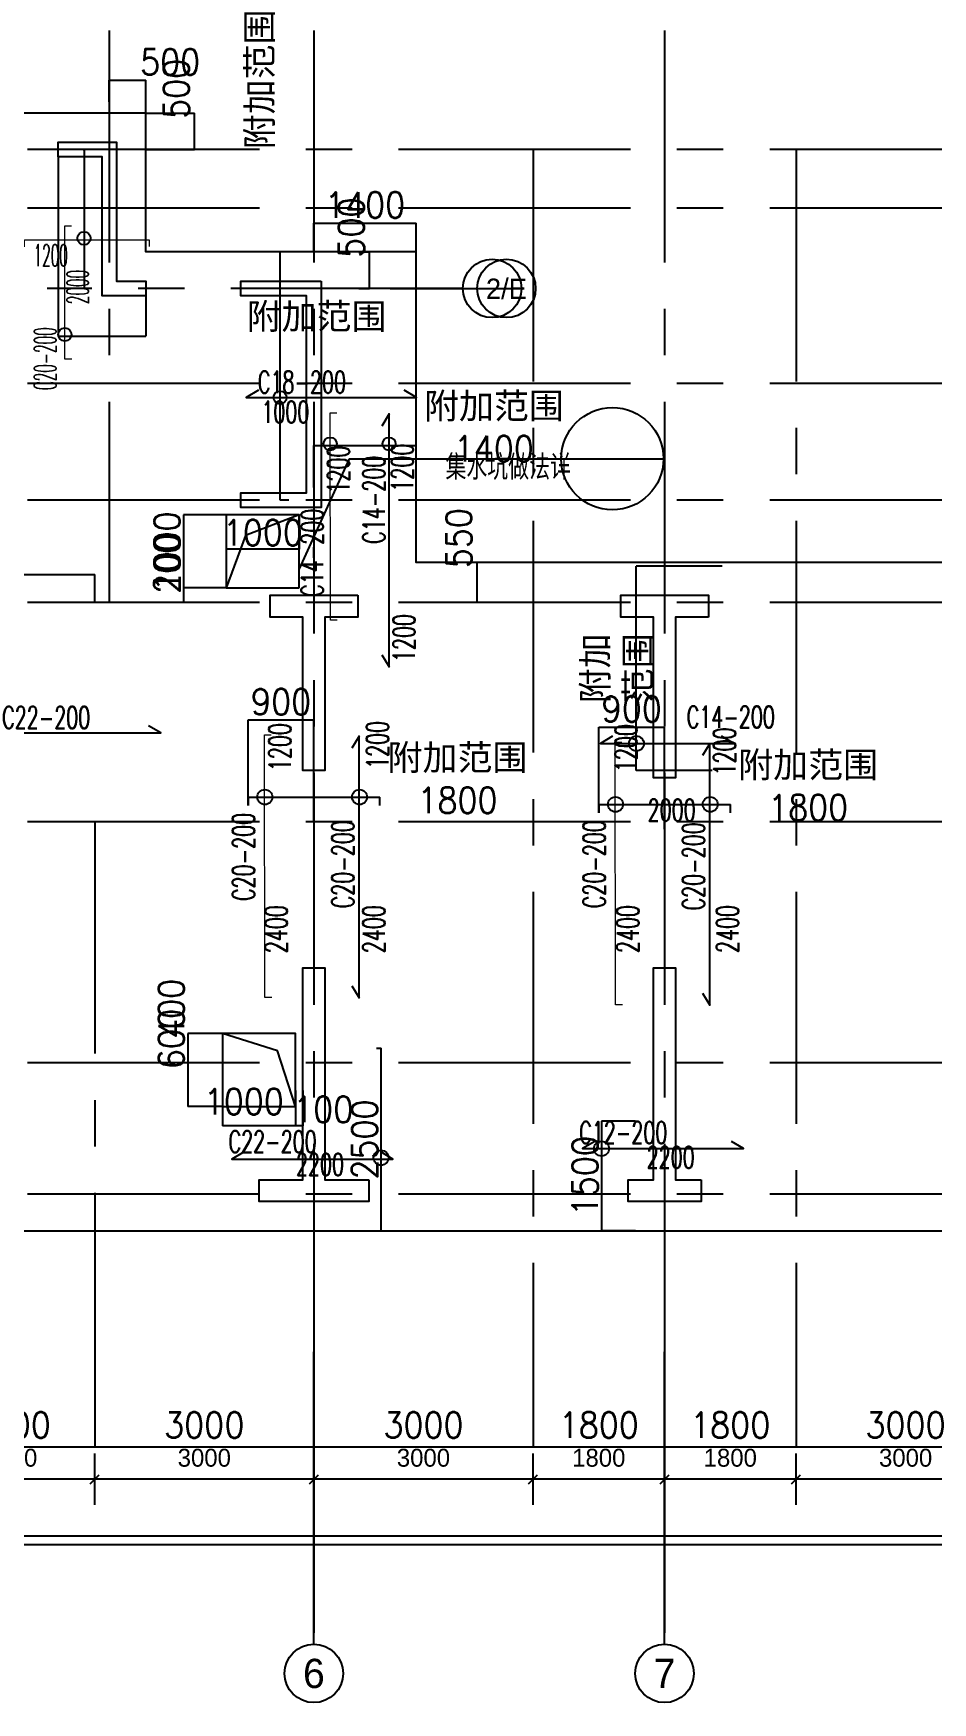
# Model space of a CAD drawing. Extents: x 628064 to 789462, y -248497 to 145317.
# Drawn here: x 680795 to 693104, y 109554 to 132403 of the extents above; entities that cross this region are included whole.
import ezdxf
from ezdxf.enums import TextEntityAlignment as Align

# ---------------------------------------------------------------- set-up
doc = ezdxf.new("R2010")
doc.units = 0
doc.header["$LTSCALE"] = 100
doc.linetypes.add('CENTER', pattern=[50.800000000000004, 31.75, -6.35, 6.35, -6.35])
for name, color, linetype in [('1508', 2, 'Continuous'), ('451', 7, 'Continuous'), ('AXIS', 3, 'Continuous'), ('DIM', 3, 'Continuous'), ('dim-wall', 7, 'Continuous'), ('JSK', 4, 'Continuous'), ('PAXIS', 253, 'CENTER'), ('PUB_DIM', 3, 'Continuous'), ('s索引', 6, 'Continuous'), ('Z-TEXT', 2, 'Continuous'), ('板底钢筋', 24, 'Continuous'), ('砼墙', 3, 'Continuous')]:
    doc.layers.add(name, color=color, linetype=linetype)
doc.layers.add('REIN', color=6, linetype='Continuous', lineweight=18)
doc.styles.add('cadreader_textstyle', font='cadreader_textstyle')
doc.styles.get("Standard").update_dxf_attribs({"font": 'standard'})
doc.dimstyles.get("Standard").update_dxf_attribs({"dimtxt": 351, "dimasz": 0.18, "dimexe": 0.18, "dimexo": 0.0625, "dimgap": 0.09, "dimtad": 0, "dimtoh": 1, "dimdec": 0, "dimzin": 0, "dimdsep": 46, "dimcen": 0.09, "dimadec": 0, "dimazin": 0, "dimtfac": 1, "dimtdec": 4, "dimtofl": 0, "dimtmove": 0, "dimatfit": 3, "dimfxl": 250, "dimtolj": 1, "dimtzin": 0, "dimarcsym": 0})

# ---------------------------------------------------------------- blocks, each defined once
blk = doc.blocks.new('*D165')
at = {"layer": 'dim-wall', "color": 0, "linetype": 'ByBlock', "lineweight": -2}
for p, q in [((688538.8592629819, 121732.4543041052), (688538.8592629819, 121849.598712921)), ((688538.8592629819, 121849.418712921), (690338.8585000425, 121849.418712921)), ((690338.8585000425, 121732.4543041052), (690338.8585000425, 121849.598712921))]:
    blk.add_line(p, q, dxfattribs=at)
for points in [[(688538.8592629819, 121849.418712921), (688539.039262982, 121849.4486854164), (688539.039262982, 121849.3887404256)], [(690338.8585000425, 121849.418712921), (690338.6785000424, 121849.3887404256), (690338.6785000424, 121849.4486854164)]]:
    blk.add_solid(points, dxfattribs=at)
at = {"layer": 'dim-wall', "color": 0, "linetype": 'Continuous', "lineweight": -2, "insert": (691400.3335000426, 122099.418712921), "char_height": 351, "width": 2122.769999999995, "attachment_point": 5}
blk.add_mtext('附加范围 1800', dxfattribs=at)
blk = doc.blocks.new('*D596')
at = {"layer": 'DIM', "color": 0, "linetype": 'ByBlock', "lineweight": -2}
for p, q in [((690224.5604210724, 125112.5055821308), (689045.1194002155, 125112.5055821308)), ((689045.2994002155, 122312.5053913959), (689045.2994002155, 125112.5055821308)), ((690084.7529974378, 122312.5053913959), (689045.1194002155, 122312.5053913959))]:
    blk.add_line(p, q, dxfattribs=at)
for points in [[(689045.2994002155, 125112.5055821308), (689045.3293727109, 125112.3255821308), (689045.2694277201, 125112.3255821308)], [(689045.2994002155, 122312.5053913959), (689045.2694277201, 122312.6853913959), (689045.3293727109, 122312.6853913959)]]:
    blk.add_solid(points, dxfattribs=at)
at = {"layer": 'DIM', "color": 0, "linetype": 'Continuous', "lineweight": -2, "insert": (688795.2994002154, 123712.5054867635), "char_height": 351, "width": 983.970000000002, "attachment_point": 5, "rotation": 90}
blk.add_mtext('附加范围', dxfattribs=at)
blk = doc.blocks.new('*D348')
at = {"layer": 'dim-wall', "color": 0, "linetype": 'ByBlock', "lineweight": -2}
for p, q in [((689038.9980188006, 117512.5052006611), (688571.5492123725, 117512.5052006611)), ((688571.7292123726, 117512.5052006611), (688571.7292123726, 116012.5052006611)), ((689038.9980188007, 116012.5052006611), (688571.5492123725, 116012.5052006611))]:
    blk.add_line(p, q, dxfattribs=at)
for points in [[(688571.7292123726, 117512.5052006611), (688571.759184868, 117512.3252006611), (688571.6992398772, 117512.3252006611)], [(688571.7292123726, 116012.5052006611), (688571.6992398772, 116012.6852006611), (688571.759184868, 116012.6852006611)]]:
    blk.add_solid(points, dxfattribs=at)
at = {"layer": 'dim-wall', "color": 0, "linetype": 'Continuous', "lineweight": -2, "insert": (688346.7292123724, 116762.5052006612), "char_height": 351, "width": 807.299999999999, "attachment_point": 5, "rotation": 90}
blk.add_mtext('1500', dxfattribs=at)
blk = doc.blocks.new('*D15')
at = {"layer": 'dim-wall', "color": 0, "linetype": 'ByBlock', "lineweight": -2}
for p, q in [((685490.6034917529, 118512.5052006611), (685555.0474746868, 118512.5052006611)), ((685554.8674746867, 116012.5052006611), (685554.8674746867, 118512.5052006611)), ((685490.6034917529, 116012.5052006611), (685555.0474746868, 116012.5052006611))]:
    blk.add_line(p, q, dxfattribs=at)
for points in [[(685554.8674746867, 118512.5052006611), (685554.8974471821, 118512.3252006611), (685554.8375021913, 118512.3252006611)], [(685554.8674746867, 116012.5052006611), (685554.8375021913, 116012.6852006611), (685554.8974471821, 116012.6852006611)]]:
    blk.add_solid(points, dxfattribs=at)
at = {"layer": 'dim-wall', "color": 0, "linetype": 'Continuous', "lineweight": -2, "insert": (685329.8674746866, 117262.5052006612), "char_height": 351, "width": 912.5999999999997, "attachment_point": 5, "rotation": 90}
blk.add_mtext('2500', dxfattribs=at)
blk = doc.blocks.new('*D187')
at = {"layer": 'dim-wall', "color": 0, "linetype": 'ByBlock', "lineweight": -2}
for p, q in [((673934.5407590565, 125111.9428799519), (673934.5407590565, 124996.3078294627)), ((673934.5407590565, 124996.4878294627), (681634.5405683215, 124996.4878294627)), ((681634.5405683215, 124612.5680821308), (681634.5405683215, 124996.6678294627))]:
    blk.add_line(p, q, dxfattribs=at)
for points in [[(673934.5407590565, 124996.4878294627), (673934.7207590565, 124996.5178019581), (673934.7207590565, 124996.4578569673)], [(681634.5405683215, 124996.4878294627), (681634.3605683214, 124996.4578569673), (681634.3605683214, 124996.5178019581)]]:
    blk.add_solid(points, dxfattribs=at)
at = {"layer": 'dim-wall', "color": 0, "linetype": 'Continuous', "lineweight": -2, "insert": (677784.5406636889, 125246.4878294627), "char_height": 351, "width": 2128.619999999995, "attachment_point": 5}
blk.add_mtext('附加范围 7700', dxfattribs=at)
blk = doc.blocks.new('*D342')
at = {"layer": 'DIM', "color": 0, "linetype": 'ByBlock', "lineweight": -2}
for p, q in [((681834.5399959842, 131464.4016441086), (681834.5399959842, 131762.8598188621)), ((681834.5399959842, 131762.6798188621), (682334.5400061578, 131762.6798188621)), ((682334.5400061578, 131312.5673191255), (682334.5400061578, 131762.8598188621))]:
    blk.add_line(p, q, dxfattribs=at)
for points in [[(681834.5399959842, 131762.6798188621), (681834.7199959842, 131762.7097913575), (681834.7199959842, 131762.6498463667)], [(682334.5400061578, 131762.6798188621), (682334.3600061578, 131762.6498463667), (682334.3600061578, 131762.7097913575)]]:
    blk.add_solid(points, dxfattribs=at)
at = {"layer": 'DIM', "color": 0, "linetype": 'Continuous', "lineweight": -2, "insert": (682666.1300061579, 132012.6798188621), "char_height": 351, "width": 663.0000000000007, "attachment_point": 5}
blk.add_mtext('500', dxfattribs=at)
blk = doc.blocks.new('*D423')
at = {"layer": 'DIM', "color": 0, "linetype": 'ByBlock', "lineweight": -2}
for p, q in [((682334.6025061578, 131312.5048191255), (683000.1437529457, 131312.5048191255)), ((682999.9637529457, 130812.5048195434), (682999.9637529457, 131312.5048191255)), ((682334.6025061578, 130812.5048195434), (683000.1437529457, 130812.5048195434))]:
    blk.add_line(p, q, dxfattribs=at)
for points in [[(682999.9637529457, 131312.5048191255), (682999.993725441, 131312.3248191255), (682999.9337804503, 131312.3248191255)], [(682999.9637529457, 130812.5048195434), (682999.9337804503, 130812.6848195434), (682999.993725441, 130812.6848195434)]]:
    blk.add_solid(points, dxfattribs=at)
at = {"layer": 'DIM', "color": 0, "linetype": 'Continuous', "lineweight": -2, "insert": (682749.9637529457, 131644.0948191256), "char_height": 351, "width": 663.0000000000007, "attachment_point": 5, "rotation": 90}
blk.add_mtext('500', dxfattribs=at)
blk = doc.blocks.new('*D93')
at = {"layer": 'DIM', "color": 0, "linetype": 'ByBlock', "lineweight": -2}
for p, q in [((685248.240596533, 129412.5048191256), (685395.565969678, 129412.5048191256)), ((685395.3859696779, 128912.5048199782), (685395.3859696779, 129412.5048191256)), ((685248.240596533, 128912.5048199782), (685395.565969678, 128912.5048199782))]:
    blk.add_line(p, q, dxfattribs=at)
for points in [[(685395.3859696779, 129412.5048191256), (685395.4159421733, 129412.3248191256), (685395.3559971825, 129412.3248191256)], [(685395.3859696779, 128912.5048199782), (685395.3559971825, 128912.6848199782), (685395.4159421733, 128912.6848199782)]]:
    blk.add_solid(points, dxfattribs=at)
at = {"layer": 'DIM', "color": 0, "linetype": 'Continuous', "lineweight": -2, "insert": (685145.3859696778, 129744.0948191257), "char_height": 351, "width": 663.0000000000007, "attachment_point": 5, "rotation": 90}
blk.add_mtext('500', dxfattribs=at)
blk = doc.blocks.new('*D512')
at = {"layer": 'DIM', "color": 0, "linetype": 'ByBlock', "lineweight": -2}
for p, q in [((684634.5399959864, 129412.5673191256), (684634.5399959864, 129805.7916127524)), ((684634.5399959864, 129805.6116127524), (686034.540006158, 129805.6116127524)), ((686034.540006158, 129412.5673191256), (686034.540006158, 129805.7916127524))]:
    blk.add_line(p, q, dxfattribs=at)
for points in [[(684634.5399959864, 129805.6116127524), (684634.7199959864, 129805.6415852478), (684634.7199959864, 129805.581640257)], [(686034.540006158, 129805.6116127524), (686034.3600061579, 129805.581640257), (686034.3600061579, 129805.6415852478)]]:
    blk.add_solid(points, dxfattribs=at)
at = {"layer": 'DIM', "color": 0, "linetype": 'Continuous', "lineweight": -2, "insert": (685334.5400010721, 130055.6116127524), "char_height": 351, "width": 813.1499999999992, "attachment_point": 5}
blk.add_mtext('1400', dxfattribs=at)
blk = doc.blocks.new('*D183')
at = {"layer": 'DIM', "color": 0, "linetype": 'ByBlock', "lineweight": -2}
for p, q in [((687022.4722162236, 125162.5048191256), (686868.3471870748, 125162.5048191256)), ((686868.5271870749, 124612.5157537431), (686868.5271870749, 125162.5048191256)), ((687022.4722162236, 124612.5157537431), (686868.3471870748, 124612.5157537431))]:
    blk.add_line(p, q, dxfattribs=at)
for points in [[(686868.5271870749, 125162.5048191256), (686868.5571595703, 125162.3248191256), (686868.4972145795, 125162.3248191256)], [(686868.5271870749, 124612.5157537431), (686868.4972145795, 124612.6957537431), (686868.5571595703, 124612.6957537431)]]:
    blk.add_solid(points, dxfattribs=at)
at = {"layer": 'DIM', "color": 0, "linetype": 'Continuous', "lineweight": -2, "insert": (686618.5271870749, 125494.0948191256), "char_height": 351, "width": 663.0000000000007, "attachment_point": 5, "rotation": 90}
blk.add_mtext('550', dxfattribs=at)
blk = doc.blocks.new('*D114')
at = {"layer": 'dim-wall', "color": 0, "linetype": 'ByBlock', "lineweight": -2}
for p, q in [((684434.5365400237, 125812.4184320241), (684434.5365400237, 125344.5102313009)), ((683434.5365400249, 125409.1829261089), (683434.5365400249, 125344.5102313009)), ((684434.5365400237, 125344.6902313009), (683434.5365400249, 125344.6902313009))]:
    blk.add_line(p, q, dxfattribs=at)
for points in [[(683434.5365400249, 125344.6902313009), (683434.716540025, 125344.7202037963), (683434.716540025, 125344.6602588055)], [(684434.5365400237, 125344.6902313009), (684434.3565400237, 125344.6602588055), (684434.3565400237, 125344.7202037963)]]:
    blk.add_solid(points, dxfattribs=at)
at = {"layer": 'dim-wall', "color": 0, "linetype": 'Continuous', "lineweight": -2, "insert": (683934.5365400244, 125569.6902313009), "char_height": 351, "width": 807.299999999999, "attachment_point": 5}
blk.add_mtext('1000', dxfattribs=at)
blk = doc.blocks.new('*D537')
at = {"layer": 'dim-wall', "color": 0, "linetype": 'ByBlock', "lineweight": -2}
for p, q in [((683434.474050465, 125812.5160190365), (682849.8631209724, 125812.5160190365)), ((682850.0431209725, 125812.5160190365), (682850.0431209725, 124812.4809320231)), ((683434.4740400249, 124812.4809320231), (682849.8631209724, 124812.4809320231))]:
    blk.add_line(p, q, dxfattribs=at)
for points in [[(682850.0431209725, 125812.5160190365), (682850.0730934679, 125812.3360190365), (682850.0131484771, 125812.3360190365)], [(682850.0431209725, 124812.4809320231), (682850.0131484771, 124812.6609320231), (682850.0730934679, 124812.6609320231)]]:
    blk.add_solid(points, dxfattribs=at)
at = {"layer": 'dim-wall', "color": 0, "linetype": 'Continuous', "lineweight": -2, "insert": (682625.0431209726, 125312.4984755299), "char_height": 351, "width": 807.299999999999, "attachment_point": 5, "rotation": 90}
blk.add_mtext('1000', dxfattribs=at)
blk = doc.blocks.new('*D203')
at = {"layer": 'dim-wall', "color": 0, "linetype": 'ByBlock', "lineweight": -2}
for p, q in [((683434.4740400249, 124812.4809320231), (682849.8631209724, 124812.4809320231)), ((682850.0431209725, 124812.4809320231), (682850.0431209725, 124612.5157537433)), ((683434.4740400247, 124612.5157537433), (682849.8631209724, 124612.5157537433))]:
    blk.add_line(p, q, dxfattribs=at)
for points in [[(682850.0431209725, 124812.4809320231), (682850.0730934679, 124812.3009320231), (682850.0131484771, 124812.3009320231)], [(682850.0431209725, 124612.5157537433), (682850.0131484771, 124612.6957537433), (682850.0730934679, 124612.6957537433)]]:
    blk.add_solid(points, dxfattribs=at)
at = {"layer": 'dim-wall', "color": 0, "linetype": 'Continuous', "lineweight": -2, "insert": (682625.0431209726, 125144.0709320232), "char_height": 351, "width": 663.0000000000007, "attachment_point": 5, "rotation": 90}
blk.add_mtext('200', dxfattribs=at)
blk = doc.blocks.new('*D543')
at = {"layer": 'dim-wall', "color": 0, "linetype": 'ByBlock', "lineweight": -2}
for p, q in [((684384.5371975031, 117934.3608226786), (684384.5371975031, 117448.2344317544)), ((684484.5400061557, 117934.3608226786), (684484.5400061557, 117448.2344317544)), ((684484.5400061557, 117448.4144317544), (684384.5371975031, 117448.4144317544))]:
    blk.add_line(p, q, dxfattribs=at)
for points in [[(684384.5371975031, 117448.4144317544), (684384.7171975032, 117448.4444042498), (684384.7171975032, 117448.384459259)], [(684484.5400061557, 117448.4144317544), (684484.3600061557, 117448.384459259), (684484.3600061557, 117448.4444042498)]]:
    blk.add_solid(points, dxfattribs=at)
at = {"layer": 'dim-wall', "color": 0, "linetype": 'Continuous', "lineweight": -2, "insert": (684763.4800061557, 117673.4144317544), "char_height": 351, "width": 557.7000000000003, "attachment_point": 5}
blk.add_mtext('100', dxfattribs=at)
blk = doc.blocks.new('*D206')
at = {"layer": 'dim-wall', "color": 0, "linetype": 'ByBlock', "lineweight": -2}
for p, q in [((683384.5371975041, 117934.3608226777), (683384.5371975041, 117448.2344317544)), ((684384.5371975031, 117934.3608226786), (684384.5371975031, 117448.2344317544)), ((684384.5371975031, 117448.4144317544), (683384.5371975041, 117448.4144317544))]:
    blk.add_line(p, q, dxfattribs=at)
for points in [[(683384.5371975041, 117448.4144317544), (683384.7171975041, 117448.4444042498), (683384.7171975041, 117448.384459259)], [(684384.5371975031, 117448.4144317544), (684384.3571975031, 117448.384459259), (684384.3571975031, 117448.4444042498)]]:
    blk.add_solid(points, dxfattribs=at)
at = {"layer": 'dim-wall', "color": 0, "linetype": 'Continuous', "lineweight": -2, "insert": (683676.0698487808, 117782.0911176777), "char_height": 351, "width": 807.299999999999, "attachment_point": 5}
blk.add_mtext('1000', dxfattribs=at)
blk = doc.blocks.new('*D623')
at = {"layer": 'dim-wall', "color": 0, "linetype": 'ByBlock', "lineweight": -2}
for p, q in [((683384.4746975254, 118712.4817540662), (682909.3691845079, 118712.4817540662)), ((682909.5491845079, 118712.4817540662), (682909.5491845079, 118312.515753747)), ((683384.4746975251, 118312.515753747), (682909.3691845079, 118312.515753747))]:
    blk.add_line(p, q, dxfattribs=at)
for points in [[(682909.5491845079, 118712.4817540662), (682909.5791570033, 118712.3017540662), (682909.5192120125, 118712.3017540662)], [(682909.5491845079, 118312.515753747), (682909.5192120125, 118312.695753747), (682909.5791570033, 118312.695753747)]]:
    blk.add_solid(points, dxfattribs=at)
at = {"layer": 'dim-wall', "color": 0, "linetype": 'Continuous', "lineweight": -2, "insert": (682684.549184508, 119049.9217540663), "char_height": 351, "width": 674.6999999999998, "attachment_point": 5, "rotation": 90}
blk.add_mtext('400', dxfattribs=at)
blk = doc.blocks.new('ts_idx')
at = {"color": 0, "linetype": 'ByBlock', "lineweight": -2}
blk.add_line((-0.5, 0), (0.5, 0), dxfattribs=at)
blk.add_circle((0, 0), 0.5, dxfattribs=at)
blk = doc.blocks.new('*D234')
at = {"layer": 'dim-wall', "color": 0, "linetype": 'ByBlock', "lineweight": -2}
for p, q in [((683738.8592528099, 121832.4543041053), (683738.8592528099, 121949.598712921)), ((683738.8592528099, 121949.418712921), (685538.8584898704, 121949.418712921)), ((685538.8584898704, 121832.4543041053), (685538.8584898704, 121949.598712921))]:
    blk.add_line(p, q, dxfattribs=at)
for points in [[(683738.8592528099, 121949.418712921), (683739.03925281, 121949.4486854164), (683739.03925281, 121949.3887404256)], [(685538.8584898704, 121949.418712921), (685538.6784898704, 121949.3887404256), (685538.6784898704, 121949.4486854164)]]:
    blk.add_solid(points, dxfattribs=at)
at = {"layer": 'dim-wall', "color": 0, "linetype": 'Continuous', "lineweight": -2, "insert": (686600.3334898704, 122199.418712921), "char_height": 351, "width": 2122.769999999995, "attachment_point": 5}
blk.add_mtext('附加范围 1800', dxfattribs=at)
blk = doc.blocks.new('*D744')
at = {"layer": 'dim-wall', "color": 0, "linetype": 'ByBlock', "lineweight": -2}
for p, q in [((681478.0121476958, 130812.5048195434), (681487.9758249805, 130812.5048195434)), ((681487.7958249805, 130812.5048195434), (681487.7958249805, 128912.5048199782)), ((681566.9840608409, 128912.5048199782), (681487.6158249804, 128912.5048199782))]:
    blk.add_line(p, q, dxfattribs=at)
for points in [[(681487.7958249805, 130812.5048195434), (681487.8257974759, 130812.3248195434), (681487.7658524851, 130812.3248195434)], [(681487.7958249805, 128912.5048199782), (681487.7658524851, 128912.6848199782), (681487.8257974759, 128912.6848199782)]]:
    blk.add_solid(points, dxfattribs=at)
at = {"layer": 'dim-wall', "color": 0, "linetype": 'Continuous', "lineweight": -2, "insert": (681252.5579629777, 133537.5311272677), "char_height": 351, "width": 4673.369999999988, "attachment_point": 5, "rotation": 90}
blk.add_mtext('\\A1;\\A1;\\A1;\\A1;附加范围', dxfattribs=at)
blk = doc.blocks.new('*D418')
at = {"layer": 'dim-wall', "color": 0, "linetype": 'ByBlock', "lineweight": -2}
for p, q in [((681134.540006158, 130712.4423191256), (681134.540006158, 128260.0213160557)), ((682334.5400061578, 129012.4423191256), (682334.5400061578, 128260.0213160557)), ((681134.540006158, 128260.2013160557), (682334.5400061578, 128260.2013160557))]:
    blk.add_line(p, q, dxfattribs=at)
for points in [[(681134.540006158, 128260.2013160557), (681134.720006158, 128260.2312885511), (681134.720006158, 128260.1713435603)], [(682334.5400061578, 128260.2013160557), (682334.3600061578, 128260.1713435603), (682334.3600061578, 128260.2312885511)]]:
    blk.add_solid(points, dxfattribs=at)
at = {"layer": 'dim-wall', "color": 0, "linetype": 'Continuous', "lineweight": -2, "insert": (684671.3150061578, 128510.2013160557), "char_height": 351, "width": 4673.369999999988, "attachment_point": 5}
blk.add_mtext('\\A1;\\A1;\\A1;\\A1;附加范围', dxfattribs=at)
blk = doc.blocks.new('*D91')
at = {"layer": 'dim-wall', "color": 0, "linetype": 'ByBlock', "lineweight": -2}
for p, q in [((684634.5399959862, 126188.9090643007), (684634.5399959862, 126761.6677826889)), ((684634.5399959862, 126761.4877826889), (686034.540006158, 126761.4877826889)), ((686034.540006158, 126188.9090643007), (686034.540006158, 126761.6677826889))]:
    blk.add_line(p, q, dxfattribs=at)
for points in [[(684634.5399959862, 126761.4877826889), (684634.7199959862, 126761.5177551843), (684634.7199959862, 126761.4578101935)], [(686034.540006158, 126761.4877826889), (686034.3600061579, 126761.4578101935), (686034.3600061579, 126761.5177551843)]]:
    blk.add_solid(points, dxfattribs=at)
at = {"layer": 'dim-wall', "color": 0, "linetype": 'Continuous', "lineweight": -2, "insert": (687098.9400061578, 127011.4877826889), "char_height": 351, "width": 2128.619999999995, "attachment_point": 5}
blk.add_mtext('附加范围 1400', dxfattribs=at)
blk = doc.blocks.new('*D510')
at = {"layer": 'dim-wall', "color": 0, "linetype": 'ByBlock', "lineweight": -2}
for p, q in [((684184.4775061578, 129412.5048191256), (684171.0762869203, 129412.5048191256)), ((684171.2562869204, 126013.5441211836), (684171.2562869204, 129412.5048191256)), ((684293.7749020247, 126013.5441211836), (684171.0762869203, 126013.5441211836))]:
    blk.add_line(p, q, dxfattribs=at)
for points in [[(684171.2562869204, 129412.5048191256), (684171.2862594158, 129412.3248191256), (684171.226314425, 129412.3248191256)], [(684171.2562869204, 126013.5441211836), (684171.226314425, 126013.7241211836), (684171.2862594158, 126013.7241211836)]]:
    blk.add_solid(points, dxfattribs=at)
at = {"layer": 'dim-wall', "color": 0, "linetype": 'Continuous', "lineweight": -2, "insert": (683908.82613668, 131773.7980087424), "char_height": 351, "width": 3751.019999999998, "attachment_point": 5, "rotation": 90}
blk.add_mtext('\\A1;\\A1;\\A1;附加范围', dxfattribs=at)
blk = doc.blocks.new('*D590')
at = {"layer": 'dim-wall', "color": 0, "linetype": 'ByBlock', "lineweight": -2}
for p, q in [((683384.4746975251, 118312.515753747), (682909.3691845079, 118312.515753747)), ((682909.5491845079, 118312.515753747), (682909.5491845079, 117712.4817540667)), ((683384.4746975041, 117712.4817540667), (682909.3691845079, 117712.4817540667))]:
    blk.add_line(p, q, dxfattribs=at)
for points in [[(682909.5491845079, 118312.515753747), (682909.5791570033, 118312.335753747), (682909.5192120125, 118312.335753747)], [(682909.5491845079, 117712.4817540667), (682909.5192120125, 117712.6617540667), (682909.5791570033, 117712.6617540667)]]:
    blk.add_solid(points, dxfattribs=at)
at = {"layer": 'dim-wall', "color": 0, "linetype": 'Continuous', "lineweight": -2, "insert": (682684.549184508, 118638.255753747), "char_height": 351, "width": 651.2999999999993, "attachment_point": 5, "rotation": 90}
blk.add_mtext('600', dxfattribs=at)
blk = doc.blocks.new('*D686')
at = {"layer": 'DIM', "color": 0, "linetype": 'ByBlock', "lineweight": -2}
for p, q in [((683734.9714793916, 121833.3951642694), (683734.9714793916, 123004.9612102201)), ((683734.9714793916, 123004.7812102201), (684634.5399959857, 123004.7812102201)), ((684634.5399959857, 121612.5782537432), (684634.5399959857, 123004.9612102201))]:
    blk.add_line(p, q, dxfattribs=at)
for points in [[(683734.9714793916, 123004.7812102201), (683735.1514793916, 123004.8111827155), (683735.1514793916, 123004.7512377247)], [(684634.5399959857, 123004.7812102201), (684634.3599959856, 123004.7512377247), (684634.3599959856, 123004.8111827155)]]:
    blk.add_solid(points, dxfattribs=at)
at = {"layer": 'DIM', "color": 0, "linetype": 'Continuous', "lineweight": -2, "insert": (684184.7557376886, 123254.7812102201), "char_height": 351, "width": 651.2999999999993, "attachment_point": 5}
blk.add_mtext('900', dxfattribs=at)
blk = doc.blocks.new('*D682')
at = {"layer": 'DIM', "color": 0, "linetype": 'ByBlock', "lineweight": -2}
for p, q in [((688534.9714793917, 121733.3951642694), (688534.9714793917, 122904.9612102201)), ((688534.9714793917, 122904.7812102201), (689434.5399959857, 122904.7812102201)), ((689434.5399959857, 121512.5782537432), (689434.5399959857, 122904.9612102201))]:
    blk.add_line(p, q, dxfattribs=at)
for points in [[(688534.9714793917, 122904.7812102201), (688535.1514793917, 122904.8111827155), (688535.1514793917, 122904.7512377247)], [(689434.5399959857, 122904.7812102201), (689434.3599959856, 122904.7512377247), (689434.3599959856, 122904.8111827155)]]:
    blk.add_solid(points, dxfattribs=at)
at = {"layer": 'DIM', "color": 0, "linetype": 'Continuous', "lineweight": -2, "insert": (688984.7557376886, 123154.78121022), "char_height": 351, "width": 651.2999999999993, "attachment_point": 5}
blk.add_mtext('900', dxfattribs=at)
blk = doc.blocks.new('*D363')
at = {"layer": 'PUB_DIM', "color": 0, "linetype": 'ByBlock', "lineweight": -2}
for p, q in [((679334.5400078561, 114510.4710270957), (679334.5795923079, 113053.7631980224)), ((681634.5400078561, 114510.5335270957), (681634.5795923079, 113053.8256980224)), ((679334.5795874166, 113053.9431980223), (681634.5795874166, 113054.0056980223))]:
    blk.add_line(p, q, dxfattribs=at)
for points in [[(679334.5795874166, 113053.9431980223), (679334.7595866021, 113053.973175409), (679334.759588231, 113053.9132304183)], [(681634.5795874166, 113054.0056980223), (681634.3995882311, 113053.9757206356), (681634.3995866022, 113054.0356656263)]]:
    blk.add_solid(points, dxfattribs=at)
at = {"layer": 'PUB_DIM', "color": 0, "linetype": 'Continuous', "lineweight": -2, "insert": (680484.5714352428, 113353.9744479115), "char_height": 351, "width": 912.5999999999997, "attachment_point": 5, "rotation": 0.0015569505298548693}
blk.add_mtext('2300', dxfattribs=at)
blk = doc.blocks.new('*D4')
at = {"layer": 'PUB_DIM', "color": 0, "linetype": 'ByBlock', "lineweight": -2}
for p, q in [((681634.5400091583, 114510.4710270957), (681634.570355936, 113053.8256978299)), ((684634.5400074598, 114510.5335270957), (684634.5703542375, 113053.8881978299)), ((681634.570352186, 113054.0056978299), (684634.5703504875, 113054.0681978299))]:
    blk.add_line(p, q, dxfattribs=at)
for points in [[(681634.570352186, 113054.0056978299), (681634.7503515615, 113054.0356740752), (681634.7503528104, 113053.9757290845)], [(684634.5703504875, 113054.0681978299), (684634.390351112, 113054.0382215845), (684634.3903498631, 113054.0981665752)]]:
    blk.add_solid(points, dxfattribs=at)
at = {"layer": 'PUB_DIM', "color": 0, "linetype": 'Continuous', "lineweight": -2, "insert": (683134.5641013368, 113354.0369477648), "char_height": 351, "width": 912.5999999999997, "attachment_point": 5, "rotation": 0.0011936620736868397}
blk.add_mtext('3000', dxfattribs=at)
blk = doc.blocks.new('*D441')
at = {"layer": 'PUB_DIM', "color": 0, "linetype": 'ByBlock', "lineweight": -2}
for p, q in [((684634.5400087619, 114510.4710270957), (684634.5703536125, 113053.9181978298)), ((687634.5400074599, 114510.5335270957), (687634.5703523105, 113053.9806978298)), ((684634.5703498626, 113054.0981978298), (687634.5703485606, 113054.1606978298))]:
    blk.add_line(p, q, dxfattribs=at)
for points in [[(684634.5703498626, 113054.0981978298), (684634.750349238, 113054.1281740751), (684634.750350487, 113054.0682290844)], [(687634.5703485606, 113054.1606978298), (687634.3903491851, 113054.1307215844), (687634.3903479362, 113054.1906665751)]]:
    blk.add_solid(points, dxfattribs=at)
at = {"layer": 'PUB_DIM', "color": 0, "linetype": 'Continuous', "lineweight": -2, "insert": (686134.5640992116, 113354.1294477647), "char_height": 351, "width": 912.5999999999997, "attachment_point": 5, "rotation": 0.001193662073534174}
blk.add_mtext('3000', dxfattribs=at)
blk = doc.blocks.new('*D166')
at = {"layer": 'PUB_DIM', "color": 0, "linetype": 'ByBlock', "lineweight": -2}
for p, q in [((687634.5400061578, 114510.5335270957), (687634.5400061578, 113053.9806978298)), ((689434.5400061578, 114510.5335270957), (689434.5400061578, 113053.9806978298)), ((687634.5400061578, 113054.1606978298), (689434.5400061578, 113054.1606978298))]:
    blk.add_line(p, q, dxfattribs=at)
for points in [[(687634.5400061578, 113054.1606978298), (687634.7200061579, 113054.1906703252), (687634.7200061579, 113054.1307253344)], [(689434.5400061578, 113054.1606978298), (689434.3600061578, 113054.1307253344), (689434.3600061578, 113054.1906703252)]]:
    blk.add_solid(points, dxfattribs=at)
at = {"layer": 'PUB_DIM', "color": 0, "linetype": 'Continuous', "lineweight": -2, "insert": (688534.5400061577, 113354.1606978298), "char_height": 351, "width": 807.299999999999, "attachment_point": 5}
blk.add_mtext('1800', dxfattribs=at)
blk = doc.blocks.new('*D586')
at = {"layer": 'PUB_DIM', "color": 0, "linetype": 'ByBlock', "lineweight": -2}
for p, q in [((689434.5400061578, 114510.5335270957), (689434.5400061578, 113053.9806978298)), ((691234.5400061578, 114510.5335270957), (691234.5400061578, 113053.9806978298)), ((689434.5400061578, 113054.1606978298), (691234.5400061578, 113054.1606978298))]:
    blk.add_line(p, q, dxfattribs=at)
for points in [[(689434.5400061578, 113054.1606978298), (689434.7200061579, 113054.1906703252), (689434.7200061579, 113054.1307253344)], [(691234.5400061578, 113054.1606978298), (691234.3600061578, 113054.1307253344), (691234.3600061578, 113054.1906703252)]]:
    blk.add_solid(points, dxfattribs=at)
at = {"layer": 'PUB_DIM', "color": 0, "linetype": 'Continuous', "lineweight": -2, "insert": (690334.5400061578, 113354.1606978298), "char_height": 351, "width": 807.299999999999, "attachment_point": 5}
blk.add_mtext('1800', dxfattribs=at)
blk = doc.blocks.new('*D221')
at = {"layer": 'PUB_DIM', "color": 0, "linetype": 'ByBlock', "lineweight": -2}
for p, q in [((691234.5400074599, 114510.4710270957), (691234.5703547584, 113053.800698462)), ((694234.5400074599, 114510.5335270957), (694234.5703547584, 113053.863198462)), ((691234.5703510084, 113053.980698462), (694234.5703510084, 113054.043198462))]:
    blk.add_line(p, q, dxfattribs=at)
for points in [[(691234.5703510084, 113053.980698462), (691234.7503503839, 113054.0106747073), (691234.7503516328, 113053.9507297166)], [(694234.5703510084, 113054.043198462), (694234.390351633, 113054.0132222166), (694234.390350384, 113054.0731672073)]]:
    blk.add_solid(points, dxfattribs=at)
at = {"layer": 'PUB_DIM', "color": 0, "linetype": 'Continuous', "lineweight": -2, "insert": (692734.5641010083, 113354.0119483969), "char_height": 351, "width": 912.5999999999997, "attachment_point": 5, "rotation": 0.0011936620730252849}
blk.add_mtext('3000', dxfattribs=at)
blk = doc.blocks.new('*D157')
at = {"layer": 'PUB_DIM', "color": 0, "linetype": 'ByBlock', "lineweight": -2}
for p, q in [((674434.7200061579, 111835.6482905643), (674434.7200061579, 111835.4265508847)), ((674434.7200061579, 111835.6065508847), (723634.539995232, 111835.6065508846)), ((723634.539995232, 111835.6482905642), (723634.539995232, 111835.4265508846))]:
    blk.add_line(p, q, dxfattribs=at)
for points in [[(674434.7200061579, 111835.6065508847), (674434.9000061579, 111835.6365233801), (674434.9000061579, 111835.5765783893)], [(723634.539995232, 111835.6065508846), (723634.359995232, 111835.5765783892), (723634.359995232, 111835.63652338)]]:
    blk.add_solid(points, dxfattribs=at)
at = {"layer": 'PUB_DIM', "color": 0, "linetype": 'Continuous', "lineweight": -2, "insert": (699034.6300006949, 112135.6065508846), "char_height": 351, "width": 1168.050000000001, "attachment_point": 5}
blk.add_mtext('49200', dxfattribs=at)

msp = doc.modelspace()

# ---------------------------------------------------------------- linework, layer by layer
at = {"layer": '1508'}
msp.add_lwpolyline([(712034.540006158, 125162.5048191256), (703284.540006158, 125162.5048191256), (703284.540006158, 129212.5048191279), (694784.5400061578, 129212.5048191279), (694784.5400061578, 125162.5048191256), (686034.540006158, 125162.5048191256), (686034.540006158, 129412.5048191256), (682334.5400061578, 129412.5048191256), (682334.5400061578, 131312.5048191255), (678734.5400061578, 131312.5048191255), (678734.5400061578, 130512.5048191256), (673934.540006158, 130512.5048191256), (673934.540006158, 130512.5048191256), (673934.540006158, 130512.5048191256), (673934.540006158, 121112.5048191256), (673934.540006158, 121112.5048191256), (673934.540006158, 121112.5048191256), (678034.540006158, 121112.5048191256), (678034.540006158, 116012.5048191256), (720034.5400061578, 116012.5048191256)], dxfattribs=at)
at = {"layer": '451'}
for centre, radius in [((681487.7958249805, 129598.560106701), 89.87297338617036), ((681224.6639887423, 128282.4769893229), 89.87297338617036), ((684857.0818182853, 126783.763455956), 89.87297338617036), ((685663.540573088, 126783.763455956), 89.87297338617036), ((689049.6175226712, 122682.5456637338), 102.1662715875672), ((683963.251984029, 121949.418712921), 102.1662715875672), ((685259.5893859916, 121949.4187129212), 102.1662715875672), ((688763.2519942011, 121849.418712921), 102.1662715875672), ((690059.5893961638, 121849.4187129212), 102.1662715875672), ((688571.7292123726, 117136.8521459113), 102.1662715875672), ((685554.8674746867, 117012.8552341642), 102.1662715875672)]:
    msp.add_circle(centre, radius, dxfattribs=at)
at = {"layer": 'AXIS'}
for p, q in [((684634.5400061577, 114510.5960270957), (684634.5399898196, 110510.5960270957)), ((689434.5400061578, 114510.5960270957), (689434.5399898195, 110510.5960270957))]:
    msp.add_line(p, q, dxfattribs=at)
at = {"layer": 'AXIS', "linetype": 'Continuous'}
for points in [[(685680.5624999999, 128912.4921875), (686870.0625000001, 128912.4921875)], [(684634.5625000001, 110354.484375), (684634.5625000001, 114354.484375)], [(689434.5624999999, 110354.484375), (689434.5624999999, 114354.484375)]]:
    msp.add_lwpolyline(points, dxfattribs=at)
for centre in [(687270.0492156825, 128912.4950651586), (684634.5399959817, 109954.483839687), (689434.5400010427, 109954.4838396865)]:
    msp.add_circle(centre, 400, dxfattribs=at)
at = {"layer": 'dim-wall'}
msp.add_circle((684171.2562869204, 127418.130287361), 89.43742737476714, dxfattribs=at)
at = {"layer": 'JSK'}
for points in [[(684434.5365400237, 124812.4809320241), (684434.5365400237, 125812.4809320241), (683434.5365400249, 125812.4809320231), (683434.5365400249, 124812.4809320231)], [(683384.5371975041, 117712.4817540667), (684384.5371975031, 117712.481754069), (684384.5371975031, 118712.4817540685), (683384.5371975031, 118712.4817540662)]]:
    msp.add_lwpolyline(points, close=True, dxfattribs=at)
msp.add_lwpolyline([(684434.5365400237, 125812.4809320241), (683698.4174945758, 125529.0954148893), (683434.5365400249, 124812.4809320231)], dxfattribs=at)
at = {"layer": 'JSK', "linetype": 'Continuous'}
msp.add_lwpolyline([(684384.5371975031, 117712.481754069), (684134.7705520641, 118474.4987684842), (683384.5371975031, 118712.4817540732)], dxfattribs=at)
at = {"layer": 'PAXIS'}
for points in [[(681834.5400061578, 132441.9010703589), (681834.5400061578, 124612.901070359)], [(684634.5400061578, 132441.9010703588), (684634.5400061577, 114510.5960270957)], [(689434.5400061578, 132441.9010703588), (689434.5400061578, 114510.5960270957)], [(724528.612588916, 130812.9010703589), (673466.8513936258, 130812.901070359)], [(687634.5400061578, 130812.901070359), (687634.5400061578, 114510.5960270957)], [(691234.5400061578, 130812.901070359), (691234.5400061578, 114510.5960270957)], [(724528.612588916, 130012.9010703589), (673466.8513936258, 130012.901070359)], [(686674.3537450777, 128912.5048191256), (680981.5873579587, 128912.5048191256)], [(724528.612588916, 127612.9010703589), (673466.8513936258, 127612.901070359)], [(724528.612588916, 126012.9010703589), (673466.8513936258, 126012.901070359)], [(724528.612588916, 124612.9010703589), (673466.8513936258, 124612.901070359)], [(724528.612588916, 121612.9010703589), (673466.8513936258, 121612.901070359)], [(681634.5400061578, 121612.901070359), (681634.5400061577, 114510.5960270957)], [(724528.612588916, 118312.9010703589), (673466.8513936258, 118312.901070359)], [(724528.612588916, 116512.9010703589), (673466.8513936258, 116512.901070359)]]:
    msp.add_lwpolyline(points, dxfattribs=at)
at = {"layer": 'PUB_DIM', "linetype": 'Continuous'}
for points in [[(723634.5625, 114354.484375), (723634.5625, 111712.515625), (674434.5625, 111712.515625), (674434.5625, 114354.484375)], [(723634.5625, 114354.484375), (723634.5625, 112612.515625), (674434.5625, 112612.515625), (674434.5625, 114354.484375)], [(681634.5625000001, 112262.515625), (681634.5625000001, 112962.515625)], [(684634.5625000001, 112262.515625), (684634.5625000001, 112962.515625)], [(687634.5625, 112262.515625), (687634.5625, 112962.515625)], [(689434.5624999999, 112262.515625), (689434.5624999999, 112962.515625)], [(691234.5625, 112262.515625), (691234.5625, 112962.515625)], [(681572.6875, 112550.640625), (681696.4375000001, 112674.390625)], [(684572.6875, 112550.640625), (684696.4375, 112674.390625)], [(687572.6875000001, 112550.640625), (687696.4375, 112674.390625)], [(689372.6875, 112550.640625), (689496.4375, 112674.390625)], [(691172.6875000001, 112550.640625), (691296.4375, 112674.390625)]]:
    msp.add_lwpolyline(points, dxfattribs=at)
at = {"layer": 'REIN'}
for points in [[(680674.1772918769, 129480.7112702581), (680674.1772918769, 129576.3936962935), (682379.211959947, 129576.1647229406), (682379.211959947, 129484.8223562012)], [(681320.3558711079, 127946.0337368228), (681224.6734450726, 127946.0337368228), (681224.6185808476, 129768.7874009687), (681315.9609475872, 129768.7874009687)], [(684955.5020796309, 124372.8173049937), (684859.8196535954, 124372.8173049937), (684859.2213455354, 127209.7148068707), (684950.5637122749, 127209.7148068707)], [(684057.4290615389, 119205.169900692), (683961.7466355035, 119205.169900692), (683959.825734364, 122801.8450239287), (684051.1681011034, 122801.8450239287)], [(688857.4290717111, 119105.169900692), (688761.7466456757, 119105.169900692), (688759.8257445361, 122701.8450239287), (688851.1681112756, 122701.8450239287)]]:
    msp.add_lwpolyline(points, dxfattribs=at)
at = {"layer": 's索引'}
for q in [(684434.5365400237, 125073.7859660715), (688020.5702931478, 126580.9613393769)]:
    msp.add_line((685119.4280980092, 126580.9613393769), q, dxfattribs=at)
at = {"layer": '板底钢筋'}
for points in [[(683874.6272476601, 127518.1302873616), (683707.9600723672, 127418.130287361), (686038.4746828448, 127418.130287361), (685871.8075075522, 127518.1302873613)], [(685565.7656953197, 123896.9450723492), (685665.7656953203, 123730.2778970563), (685665.7656953204, 127194.836287645), (685565.7656953201, 127028.1691123523)], [(677144.7117532556, 122926.8823810294), (676978.0445779627, 122826.8823810289), (682538.0507406302, 122826.8823810285), (682371.3835653376, 122926.8823810288)], [(685155.2712635353, 119367.7687374349), (685255.2712635358, 119201.1015621419), (685255.2712635358, 122784.9297606395), (685155.2712635355, 122618.2625853469)], [(688722.4962348941, 122782.5456637341), (688555.8290596012, 122682.5456637336), (690382.8070070645, 122682.5456637336), (690216.139831772, 122782.5456637339)], [(689955.2712737072, 119267.7687374349), (690055.2712737079, 119101.1015621419), (690055.2712737079, 122684.9297606395), (689955.2712737075, 122518.2625853469)], [(688479.7537445192, 117237.1803039604), (688313.0865692263, 117137.1803039599), (690517.2862049231, 117137.1803039599), (690350.6190296306, 117237.1803039602)], [(683679.7537430323, 117093.2625971344), (683513.0865677395, 116993.2625971338), (685717.2862034364, 116993.2625971338), (685550.6190281437, 117093.2625971341)]]:
    msp.add_lwpolyline(points, dxfattribs=at)
at = {"layer": '砼墙'}
for points in [[(682334.5400061578, 128812.5048191256), (681734.540006158, 128812.5048191256), (681734.540006158, 130712.5048191256), (681134.540006158, 130712.5048191256), (681134.540006158, 130912.5048191256), (681934.5400061578, 130912.5048191256), (681934.5400061578, 129012.5048191256), (682334.5400061578, 129012.5048191256)], [(684734.540006158, 129012.5048191256), (684734.540006158, 125912.5048191256), (683634.540006158, 125912.5048191256), (683634.540006158, 126112.5048191256), (684534.540006158, 126112.5048191256), (684534.540006158, 128812.5048191256), (683634.540006158, 128812.5048191256), (683634.540006158, 129012.5048191256)], [(685234.540006158, 124712.5048191256), (685234.540006158, 124412.5048191256), (684784.5400061578, 124412.5048191256), (684784.5400061578, 122312.5048191256), (684484.5400061578, 122312.5048191256), (684484.5400061578, 124412.5048191256), (684034.5400061578, 124412.5048191256), (684034.5400061578, 124712.5048191256), (684784.5400061578, 124712.5048191256)], [(690034.540006158, 124412.5048191256), (689584.5400061578, 124412.5048191256), (689584.5400061578, 122212.5048191256), (689284.5400061578, 122212.5048191256), (689284.5400061578, 124412.5048191256), (688834.5400061578, 124412.5048191256), (688834.5400061578, 124712.5048191256), (689584.5400061578, 124712.5048191256), (690034.540006158, 124712.5048191256)], [(685384.540006158, 116712.5048191256), (685384.540006158, 116412.5048191256), (684484.5400061578, 116412.5048191256), (683884.5400061578, 116412.5048191256), (683884.5400061578, 116712.5048191256), (684484.5400061578, 116712.5048191256), (684484.5400061578, 119612.5048191255), (684784.5400061578, 119612.5048191255), (684784.5400061578, 116712.5048191256)], [(689934.5400061578, 116712.5048191256), (689934.5400061578, 116412.5048191256), (689284.5400061578, 116412.5048191256), (688934.540006158, 116412.5048191256), (688934.540006158, 116712.5048191256), (689284.5400061578, 116712.5048191256), (689284.5400061578, 119612.5048191255), (689584.5400061578, 119612.5048191255), (689584.5400061578, 116712.5048191256)]]:
    msp.add_lwpolyline(points, close=True, dxfattribs=at)

# ---------------------------------------------------------------- block references
at = {"layer": 'AXIS', "xscale": 800, "yscale": 800}
msp.add_blockref('ts_idx', (687074.3537450779, 128912.5048191256), dxfattribs=at)
at = {"layer": 's索引', "xscale": 1400, "yscale": 1400}
msp.add_blockref('ts_idx', (688720.5702931479, 126580.9613393769), dxfattribs=at)

# ---------------------------------------------------------------- texts
at = {"layer": 'AXIS', "color": 7, "style": 'cadreader_textstyle'}
for s, height, p in [('2/E', 280, (687270.0492156825, 128912.4950651586)), ('6', 400, (684634.5399959817, 109954.483839687)), ('7', 400, (689434.5400010427, 109954.4838396865))]:
    msp.add_text(s, height=height, dxfattribs=at).set_placement(p, align=Align.MIDDLE)
at = {"layer": 'PUB_DIM', "color": 7, "style": 'cadreader_textstyle'}
for s, p in [('2300', (680484.539996086, 112906.515753729)), ('3000', (683134.5399960856, 112906.515753729)), ('3000', (686134.5399960857, 112906.5157537289)), ('1800', (688534.5399960853, 112906.5157537288)), ('1800', (690334.5399960855, 112906.5157537287)), ('3000', (692734.5399960855, 112906.5157537287))]:
    msp.add_text(s, height=245, rotation=360.0000100179126, dxfattribs=at).set_placement(p, align=Align.MIDDLE)
at = {"layer": 's索引', "width": 0.7}
msp.add_text('集水坑做法详', height=300, dxfattribs=at).set_placement((686435.192242041, 126236.3308399698), align=Align.BOTTOM_LEFT)
at = {"layer": 'Z-TEXT'}
for s, width, p in [('1200', 0.5, (680798.0519512421, 129214.8659816517)), ('C18-200', 0.7, (683867.9599709879, 127480.5761107263)), ('1000', 0.7, (683916.40781836, 127070.5322031511)), ('C22-200', 0.7, (680367.5360287733, 122889.3282043938)), ('C14-200', 0.7, (689738.4357350938, 122895.8470716758)), ('2000', 0.7, (689203.6330255066, 121621.8473711349)), ('C12-200', 0.7, (688266.7859125388, 117207.223316104)), ('C22-200', 0.7, (683466.785721804, 117082.5482125156)), ('2200', 0.7, (684390.3538190759, 116771.1851263546)), ('2200', 0.7, (689190.3538204586, 116868.2660736495))]:
    msp.add_text(s, height=300, dxfattribs=dict(at, width=width)).set_placement(p)
for s, width, p in [('2000', 0.5, (681550.9090112398, 128696.9316091393)), ('C20-200', 0.5, (681105.2994466193, 127518.6507965005)), ('1200', 0.7, (685119.8839101343, 126104.6528027041)), ('C14-200', 0.7, (685606.149797854, 125416.3923354411)), ('1200', 0.7, (685994.7272150122, 126130.89369599)), ('C14-200', 0.7, (684762.2455905242, 124691.1111299552)), ('1200', 0.7, (686018.0176088902, 123798.5937211323)), ('1200', 0.7, (684317.9862628845, 122305.4102390766)), ('1200', 0.7, (685655.0972044861, 122335.6718395144)), ('1200', 0.7, (689056.9667486905, 122292.0153794079)), ('1200', 0.7, (690405.5247134699, 122245.9648759857)), ('C20-200', 0.7, (683821.9148364816, 120527.4518382215)), ('C20-200', 0.7, (685181.102121883, 120426.6092662836)), ('C20-200', 0.7, (688621.9148466537, 120427.4518382215)), ('C20-200', 0.7, (689980.909387712, 120397.8846470397)), ('2400', 0.7, (684269.1911774441, 119813.4326042437)), ('2400', 0.7, (685604.1249223846, 119813.4326042437)), ('2400', 0.7, (689082.2768861039, 119815.3046160595)), ('2400', 0.7, (690446.4133910933, 119815.3046160595))]:
    msp.add_text(s, height=300, rotation=90, dxfattribs=dict(at, width=width)).set_placement(p)

# ---------------------------------------------------------------- dimensions: what is measured, and where the dimension line sits
at = {"layer": 'DIM'}
for base, p1, p2, picture, middle in [((682334.5400061578, 131762.6798188621), (681834.5399959842, 131464.3391441086), (682334.5400061578, 131312.5048191255), '*D342', (682084.5400010711, 132012.6798188621)), ((686034.540006158, 129805.6116127524), (684634.5399959864, 129412.5048191256), (686034.540006158, 129412.5048191256), '*D512', (685334.5400010721, 130055.6116127524)), ((684634.5399959857, 123004.7812102201), (683734.9714793916, 121833.3326642694), (684634.5399959857, 121612.5157537432), '*D686', (684184.7557376886, 123254.7812102201)), ((689434.5399959857, 122904.7812102201), (688534.9714793917, 121733.3326642694), (689434.5399959857, 121512.5157537432), '*D682', (688984.7557376886, 123154.78121022))]:
    dim = msp.add_linear_dim(base=base, p1=p1, p2=p2, dimstyle='Standard', dxfattribs=at)
    dim.commit()
    dim.dimension.update_dxf_attribs({"geometry": picture, "text_midpoint": middle})
for base, p1, p2, picture, middle in [((682999.9637529457, 131312.5048191255), (682334.5400061578, 130812.5048195434), (682334.5400061578, 131312.5048191255), '*D423', (682749.9637529457, 131062.5048193346)), ((685395.3859696779, 129412.5048191256), (685248.178096533, 128912.5048199782), (685248.178096533, 129412.5048191256), '*D93', (685145.3859696778, 129162.504819552)), ((686868.5271870749, 125162.5048191256), (687022.5347162236, 124612.5157537431), (687022.5347162236, 125162.5048191256), '*D183', (686618.5271870749, 124887.5102864344))]:
    dim = msp.add_linear_dim(base=base, p1=p1, p2=p2, angle=90, dimstyle='Standard', dxfattribs=at)
    dim.commit()
    dim.dimension.update_dxf_attribs({"geometry": picture, "text_midpoint": middle})
dim = msp.add_linear_dim(base=(689045.2994002155, 125112.5055821308), p1=(690084.8154974378, 122312.5053913959), p2=(690224.6229210724, 125112.5055821308), angle=90, text='\\A1;附加范围', dimstyle='Standard', dxfattribs=at)
dim.commit()
dim.dimension.update_dxf_attribs({"geometry": '*D596', "text_midpoint": (688795.2994002154, 123712.5054867635)})
at = {"layer": 'dim-wall'}
for base, p1, p2, angle, text, picture, middle in [((681487.7958249805, 128912.5048199782), (681477.9496476958, 130812.5048195434), (681567.0465608409, 128912.5048199782), 90, '\\A1;\\A1;\\A1;\\A1;\\A1;附加范围', '*D744', (681252.5579629777, 130250.7561274851)), ((684171.2562869204, 129412.5048191256), (684293.8374020247, 126013.5441211836), (684184.5400061578, 129412.5048191256), 90, '\\A1;\\A1;\\A1;\\A1;附加范围', '*D510', (683908.82613668, 128198.7176597714)), ((686034.540006158, 126761.4877826889), (684634.5399959862, 126188.8465643007), (686034.540006158, 126188.8465643007), 180, '附加范围 <>', '*D91', (685334.540001072, 127011.4877826889)), ((685538.8584898704, 121949.418712921), (683738.8592528099, 121832.3918041053), (685538.8584898704, 121832.3918041053), 180, '附加范围 <>', '*D234', (684638.8588713402, 122199.418712921)), ((690338.8585000425, 121849.418712921), (688538.8592629819, 121732.3918041052), (690338.8585000425, 121732.3918041052), 180, '附加范围 <>', '*D165', (689438.8588815123, 122099.418712921))]:
    dim = msp.add_linear_dim(base=base, p1=p1, p2=p2, angle=angle, text=text, dimstyle='Standard', dxfattribs=at)
    dim.commit()
    dim.dimension.update_dxf_attribs({"geometry": picture, "text_midpoint": middle})
for base, p1, p2, text, picture, middle in [((682334.5400061578, 128260.2013160557), (681134.540006158, 130712.5048191256), (682334.5400061578, 129012.5048191256), '\\A1;\\A1;\\A1;\\A1;\\A1;附加范围', '*D418', (681734.540006158, 128510.2013160557)), ((681634.5405683215, 124996.4878294627), (673934.5407590565, 125112.0053799519), (681634.5405683215, 124612.5055821308), '附加范围 <>', '*D187', (677784.5406636889, 125246.4878294627))]:
    dim = msp.add_linear_dim(base=base, p1=p1, p2=p2, text=text, dimstyle='Standard', dxfattribs=at)
    dim.commit()
    dim.dimension.update_dxf_attribs({"geometry": picture, "text_midpoint": middle})
for base, p1, p2, angle, picture, middle in [((682850.0431209725, 124812.4809320231), (683434.536550465, 125812.5160190365), (683434.5365400249, 124812.4809320231), 90, '*D537', (682625.0431209726, 125312.4984755299)), ((682850.0431209725, 124612.5157537433), (683434.5365400249, 124812.4809320231), (683434.5365400247, 124612.5157537433), 90, '*D203', (682625.0431209726, 124712.4983428833)), ((682909.5491845079, 118312.515753747), (683384.5371975254, 118712.4817540662), (683384.5371975251, 118312.515753747), 90, '*D623', (682684.549184508, 118512.4987539067)), ((682909.5491845079, 117712.4817540667), (683384.5371975251, 118312.515753747), (683384.5371975041, 117712.4817540667), 90, '*D590', (682684.549184508, 118012.4987539069)), ((685554.8674746867, 118512.5052006611), (685490.5409917529, 116012.5052006611), (685490.5409917529, 118512.5052006611), 270, '*D15', (685329.8674746866, 117262.5052006612)), ((688571.7292123726, 116012.5052006611), (689039.0605188006, 117512.5052006611), (689039.0605188007, 116012.5052006611), 90, '*D348', (688346.7292123724, 116762.5052006612))]:
    dim = msp.add_linear_dim(base=base, p1=p1, p2=p2, angle=angle, dimstyle='Standard', dxfattribs=at)
    dim.commit()
    dim.dimension.update_dxf_attribs({"geometry": picture, "text_midpoint": middle})
for base, p1, p2, picture, middle in [((683434.5365400249, 125344.6902313009), (684434.5365400237, 125812.4809320241), (683434.5365400249, 125409.2454261089), '*D114', (683934.5365400244, 125569.6902313009)), ((683384.5371975041, 117448.4144317544), (684384.5371975031, 117934.4233226786), (683384.5371975041, 117934.4233226777), '*D206', (683676.0698487808, 117782.0911176777)), ((684384.5371975031, 117448.4144317544), (684484.5400061557, 117934.4233226786), (684384.5371975031, 117934.4233226786), '*D543', (684434.5386018294, 117673.4144317544))]:
    dim = msp.add_linear_dim(base=base, p1=p1, p2=p2, dimstyle='Standard', dxfattribs=at)
    dim.commit()
    dim.dimension.update_dxf_attribs({"geometry": picture, "text_midpoint": middle})
at = {"layer": 'PUB_DIM'}
for p1, p2, distance, picture, middle in [((679334.5400061577, 114510.5335270957), (681634.5400061577, 114510.5960270957), -1456.5903296111876, '*D363', (680484.5714352428, 113353.9744479115)), ((681634.5400078562, 114510.5335270957), (684634.5400061577, 114510.5960270957), -1456.527829581891, '*D4', (683134.5641013368, 113354.0369477648)), ((684634.5400074598, 114510.5335270957), (687634.5400061578, 114510.5960270957), -1456.4353295819742, '*D441', (686134.5640992116, 113354.1294477647)), ((687634.5400061578, 114510.5960270957), (689434.5400061578, 114510.5960270957), -1456.435329265907, '*D166', (688534.5400061577, 113354.1606978298)), ((689434.5400061578, 114510.5960270957), (691234.5400061578, 114510.5960270957), -1456.435329265907, '*D586', (690334.5400061578, 113354.1606978298)), ((691234.5400061578, 114510.5335270957), (694234.5400061578, 114510.5960270957), -1456.5528289497988, '*D221', (692734.5641010083, 113354.0119483969)), ((674434.7200061579, 111835.7107905643), (723634.539995232, 111835.7107905642), -0.10423967961105517, '*D157', (699034.6300006949, 112135.6065508846))]:
    dim = msp.add_aligned_dim(p1=p1, p2=p2, distance=distance, dimstyle='Standard', dxfattribs=at)
    dim.commit()
    dim.dimension.update_dxf_attribs({"geometry": picture, "text_midpoint": middle})

doc.saveas('drawing.dxf')
